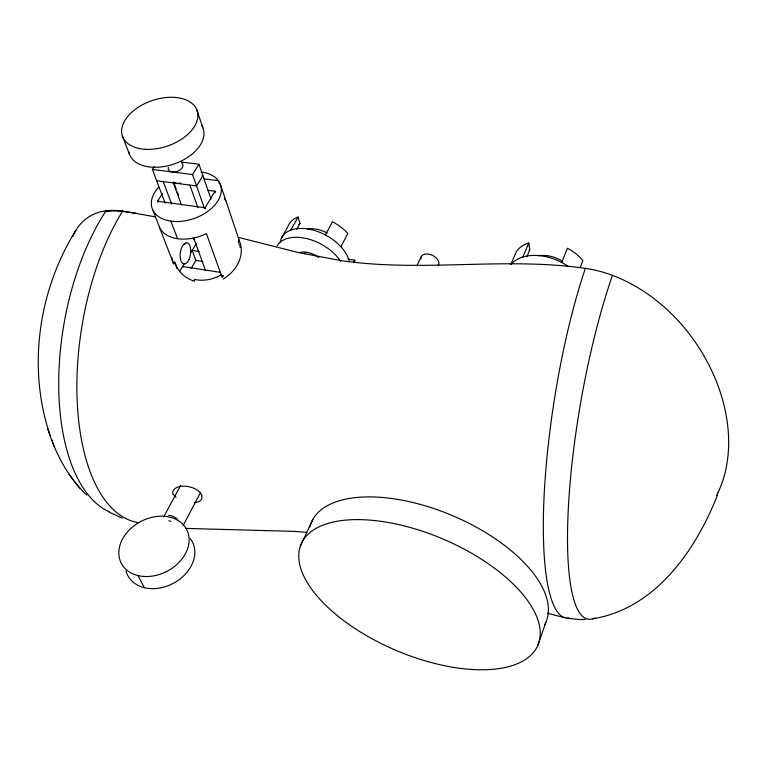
<?xml version="1.0" encoding="UTF-8"?>
<svg xmlns="http://www.w3.org/2000/svg" width="767" height="767" viewBox="0 0 767 767"><rect width="100%" height="100%" fill="white"/><g stroke="black" fill="none" stroke-linecap="round" stroke-linejoin="round"><path stroke-width="1.15" d="M537.83 645.344A128.731 60.43 23.1 0 0 381.333 521.378A128.731 60.43 23.1 0 0 339.35 617.253A128.731 60.43 23.1 0 0 537.83 645.344L545.903 622.258M222.919 275.439L222.152 277.501L206.438 233.638A35.771 23.24 -19.2 0 1 159.9 228.173L153.112 210.647M580.111 267.693L582.91 260.588A39.74 25.925 21.2 0 0 567.436 248.23L561.674 262.448M172.345 259.84C174.617 269.648 173.476 255.392 176.535 267.338M717.452 495.214C695.592 550.514 655.382 608.768 592.584 618.844M72.951 236.504C78.004 222.555 91.254 212.363 105.99 210.867A69.95 38.964 31.7 0 1 122.682 211.069L155.202 216.831M526.843 256.811L529.805 249.821L528.818 242.995A39.74 25.925 21.2 0 0 516.45 251.403L510.822 264.481M522.835 257.031L528.818 242.995M300.386 545.989L313.118 518.933M416.817 265.842L420.949 257.213M716.694 495.261L717.797 493.047M353.606 262.65L354.872 260.186L347.806 259.15M340.903 246.753L347.825 233.475A37.468 23.096 28.4 0 0 332.447 221.721L325.39 234.951M183.112 525.539L200.408 492.798M238.201 241.615L239.093 239.994L220.695 185.307M163.687 516.92L180.667 485.377M296.867 229.275L299.993 223.571L298.066 217.003A37.468 23.096 28.4 0 0 288.622 225.21L281.403 238.23M290.837 230.09L298.066 217.003M194.176 239.409L194.454 238.911M191.127 268.479L195.892 260.444L192.162 250.425L199.161 251.471M75.856 230.34C38.225 290.837 27.056 368.774 50.497 436.481M179.67 271.345L184.08 263.973M190.657 252.947L196.256 243.58M205.47 208.854L205.077 207.742L215.038 191.232L207.962 190.293M204.54 208.547L192.527 174.588L198.941 164.253L181.338 162.048M122.691 211.088L122.519 211.356A182.901 86.412 -81 0 0 77.342 404.497A182.901 86.412 -81 0 0 139.364 522.749M158.012 202.344L157.59 201.232L162.412 193.591M165.106 203.14L152.374 169.43L154.157 166.65M109.413 511.915A179.114 88.042 -80.1 0 1 58.733 387.728A179.114 88.042 -80.1 0 1 105.51 211.625L105.99 210.867M184.579 244.481L185.767 243.436M193.179 238.671L194.444 238.096M585.528 619.477L579.143 619.544L566.688 618.125M306.618 532.365L294.979 531.406L185.499 528.396M202.076 175.547L202.91 175.662L196.553 185.978L156.641 180.744M152.374 169.43L192.527 174.588M204.156 178.855L218.374 180.686L218.748 181.808M157.59 201.232L205.077 207.742M195.892 260.444L202.852 261.499M220.11 272.304L182.546 266.523L182.786 267.156M136.631 213.303L122.48 211.414A69.931 39.951 30.1 0 0 105.51 211.625M547.379 613.216L564.483 617.665M238.719 237.463L299.025 252.707L342.072 260.761A398.639 285.151 37.2 0 0 352.858 262.141C430.134 271.144 508.224 257.166 585.365 268.392A214.616 45.857 -81 0 0 544.014 497.735A214.616 45.857 -81 0 0 568.98 618.058M612.478 275.343C659.984 293.55 697.088 333.971 716.09 380.643A316.493 184.003 24.3 0 1 724.336 406.548C729.292 427.449 730.337 449.51 725.592 470.545A312.984 181.156 24.1 0 1 717.826 493.056M122.202 518.137L109.297 512.241M47.87 429.213C55.713 453.642 67.879 477.39 86.786 495.108M68.522 473.546L73.699 480.305M74.533 481.34L79.902 488.358M224.395 198.452L224.808 199.046M225.105 199.506L225.881 200.944M138.022 575.566L144.33 587.675M175.825 265.219L175.269 264.04M122.413 136.123L129.335 153.927M176.793 267.999L177.043 268.661M159.268 226.85L173.678 264.03M170.888 221.126L177.541 238.7M194.252 280.176L194.626 281.173M163.237 181.606L171.645 204.099M174.051 183.227L175.135 186.16M175.49 187.129L176.209 189.075M177.273 191.98L178.337 194.885M173.15 182.345L181.482 205M193.399 237.386L205.451 270.157M51.705 439.683L54.572 447.583M189.842 185.106L197.934 207.704M223.024 275.737L223.235 276.321M198.941 164.253L211.05 199.104M215.038 191.232L215.422 192.344M219.132 182.93L219.506 184.051M238.403 242.199L238.595 242.775M238.988 243.935L239.381 245.085M239.774 246.236L240.167 247.386M196.803 109.777L202.881 127.821M172.211 259.236L171.99 258M181.539 162.681A7.68 4.823 -19 0 1 177.311 171.377A7.68 4.823 -19 0 1 168.289 167.446M180.657 182.987A7.622 4.832 -19.1 0 1 173.38 182.028M201.759 125.587A39.031 24.055 -19 0 1 174.684 163.783A39.031 24.055 -19 0 1 128.731 151.521M511.503 264.001A40.018 25.79 21.3 0 1 568.318 266.561M528.933 250.282A31.783 20.738 21.2 0 1 529.805 249.821M305.496 253.589A29.971 18.475 28.4 0 1 304.892 253.081M298.651 224.51A29.971 18.475 28.4 0 1 299.993 223.571M280.233 242.017A37.717 22.952 28.3 0 1 313.876 230.311A37.717 22.952 28.3 0 1 349.378 261.691M354.872 260.186A37.468 23.096 28.4 0 1 354.076 261.461M277.117 245.881A37.89 22.857 28.3 0 1 306.982 238.662A37.89 22.857 28.3 0 1 340.663 261.374M299.456 252.544A17.679 10.661 28.3 0 1 318.861 257.559M309.772 527.121A127.466 61.446 23 0 1 451.207 515.088A127.466 61.446 23 0 1 544.551 624.98M538.645 255.737A25.206 16.395 21.2 0 1 562.652 261.365M201.222 172A36.183 23.211 -19.1 0 1 216.869 202.402A36.183 23.211 -19.1 0 1 167.024 220.359A36.183 23.211 -19.1 0 1 158.587 187.359M239.007 240.033A35.378 28.973 -24.1 0 1 223.178 279.015M201.5 495.741A14.976 7.286 14.5 0 1 194.099 502.721M176.074 497.371A14.976 7.286 14.5 0 1 173.524 494.552M172.959 494.494A14.976 8.437 12.4 0 1 184.799 486.201A14.976 8.437 12.4 0 1 201.961 495.722M193.859 281.01A35.282 31.063 -24.8 0 1 175.911 265.181M221.471 274.615A32.195 26.299 -23.7 0 1 194.569 279.447M175.26 264.049A36.193 30.603 -9.3 0 1 174.473 262.026M193.946 239.074A32.722 26.644 -7.7 0 1 194.358 238.873M585.355 268.364A83.335 52.578 19.7 0 1 612.469 275.363A211.682 44.342 -80.1 0 0 568.309 508.818A211.682 44.342 -80.1 0 0 595.019 617.876M190.36 538.702A36.413 28.063 -27.5 0 1 172.287 583.869A36.413 28.063 -27.5 0 1 125.97 570.849M168.855 520.755A10.623 2.138 18.7 0 1 170.907 521.32M168.682 515.338A10.594 6.97 38.9 0 1 177.321 519.211M307.557 229.074A23.767 14.602 28.4 0 1 327.164 233.034M420.776 259.006A9.635 6.107 25.2 0 1 431.418 254.893A9.635 6.107 25.2 0 1 438.139 265.66M145.346 149.306A39.462 23.998 -18.9 0 0 197.531 112.135A39.462 23.998 -18.9 0 0 136.363 108.55A39.462 23.998 -18.9 0 0 145.346 149.306M189.075 259.332A10.68 5.139 -82 0 0 186.956 242.813A10.68 5.139 -82 0 0 180.283 258A10.68 5.139 -82 0 0 189.075 259.332M147.504 576.516A36.787 28.139 -27.3 0 0 187.129 530.457A36.787 28.139 -27.3 0 0 127.284 532.135A36.787 28.139 -27.3 0 0 147.504 576.516"/></g></svg>
